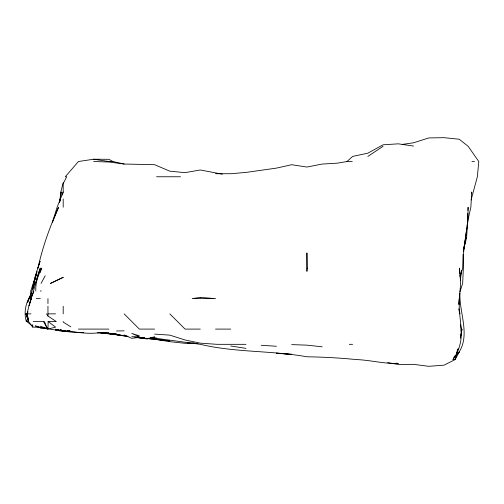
<?xml version="1.0" encoding="UTF-8"?>
<svg xmlns="http://www.w3.org/2000/svg" width="504" height="504" viewBox="0 0 504 504"><rect width="100%" height="100%" fill="white"/><g stroke="black" fill="none" stroke-linecap="round" stroke-linejoin="round"><path stroke-width="0.76" d="M56.341 321.476L48.157 321.476L47.956 329.093L47.584 329.093L43.703 321.476L33.182 321.476M459.39 273.42L459.528 268.159L460.631 283.393L458.898 304.687M467.473 221.697L467.838 213.318M467.97 210.275L468.103 207.226L467.775 222.459L464.48 244.547M35.828 291.01C35.311 282.883 38.121 275.241 41.788 268.159L40.339 271.618L40.666 268.159L40.389 272.494M458.917 303.956L459.251 298.626L459.251 311.573M467.744 220.179L466.584 237.693L463.945 248.359L464.247 246.072M467.662 220.179L467.441 222.459L470.856 207.226L471.75 191.993L471.467 193.517M27.726 321.476L26.302 321.476L26.454 319.952M31.954 295.495L30.02 298.626L32.722 293.674L30.82 298.626L30.668 300.151C34.423 289.724 36.13 278.573 40.238 268.159L35.879 282.7M59.894 201.134L60.814 191.993L63.189 182.744M460.366 280.344L461.544 270.446M466.773 227.789L463.529 252.926L462.71 268.159L459.944 276.576M466.962 226.271L467.151 224.746M60.045 201.134L60.234 199.609M60.43 198.085L61.198 191.993L59.504 202.658M460.952 331.38L461.248 329.093L459.251 309.702M460.454 277.301L460.681 275.776M460.908 274.252L461.481 270.446M463.655 249.883L463.422 251.401L465.916 237.693L463.901 247.596M32.955 286.102L35.003 278.548M460.347 338.234L461.992 329.093L460.404 337.239M33.27 284.747L35.356 275.776L40.03 261.236M41.864 327.354L32.722 327.096L28.463 321.476L27.084 313.86L28.785 306.243L31.229 298.626L29.175 305.55M387.658 362.628L398.317 364.48L413.551 364.342L428.784 366.32L444.018 365.167L455.181 359.56L457.5 349.656M36.653 273.004L32.892 286.253L37.069 271.625M29.156 305.481L30.82 298.626M459.988 275.675L460.536 273.42M27.707 302.432L28.646 298.626M34.241 283.393L32.722 289.094L34.448 283.393L31.733 291.01M454.52 355.931L453.039 359.56L455.181 359.56L458.086 348.68M28.104 301.398L32.13 291.01M62.351 194.897L63.189 191.993L63.189 183.651L66.685 176.759L65.287 176.759L78.397 161.526L93.656 159.22L108.889 159.308L112.921 161.526L124.123 164.033L154.589 164.695L169.823 171.177L185.056 172.651L200.29 169.98L222.377 174.182M471.089 199.975L477.351 176.759L478.8 161.526L468.134 146.292L459.251 139.23L444.018 137.68L428.784 137.932L413.551 142.796L402.129 144.428M40.055 261.236L37.951 268.159C42.512 247.136 49.871 226.876 58.565 207.226L52.403 222.459L57.122 207.226L63.189 191.993M34.429 280.621L33.585 283.393L35.86 275.776L30.7 291.01L30.801 294.821M33.541 283.393L35.053 278.548M459.931 291.879L462.659 283.393L463.365 268.159L463.006 254.451M28.022 311.781L27.26 313.86L28.508 321.476L26.882 313.86L25.931 313.86L28.508 321.476M35.62 275.776L36.666 273.004M32.722 294.242L33.913 291.659M31.67 293.089C26.227 302.11 23.36 310.968 26.302 321.476M453.039 359.56C460.354 349.442 462.811 336.722 460.448 324.563M455.181 359.56L459.251 351.899L457.84 353.669M41.07 283.393L45.196 275.776M457.367 354.488C471.309 336.792 459.226 313.425 459.894 293.297M215.523 173.735L230.756 173.722L245.99 172.418L276.457 168.109L291.69 164.713L306.923 167.051L322.157 164.058L337.384 163.157L346.998 161.526L352.617 156.416L367.851 153.172L383.09 144.805L398.317 143.829L413.551 146.059M367.851 156.429L383.09 146.292M154.589 336.71L146.973 339.016L139.356 337.396L131.739 338.316L124.123 334.889M101.272 332.382C89.914 334.429 78.303 332.558 67.001 330.882M43.388 327.657L40.339 327.921L35.494 326.044M41.101 327.802L43.388 327.619M101.272 333.283L108.889 332.911L101.272 333.018L108.889 333.522L102.797 332.873L127.172 336.143M66.238 331.292L70.043 331.172M116.506 330.989L124.123 330.838M70.043 331.317L63.189 331.443L55.572 330.126M194.197 343.211L185.056 343.319L169.823 341.662L153.065 338.978M55.572 329.881L57.097 329.868M107.365 161.526L112.921 161.526M346.998 161.526L352.271 161.526M471.939 161.526L474.484 161.526M156.58 176.759L180.495 176.759M40.339 291.01L41.341 291.01M36.231 298.626L40.339 298.626M27.084 313.86L30.996 313.86M47.956 313.86L55.572 313.86M78.422 329.093L108.889 329.093M154.589 329.093L139.356 329.093L124.123 313.86M200.29 329.093L185.056 329.093L169.823 313.86M215.523 329.093L230.756 329.093M83.758 332.665L70.806 332.079L61.74 330.945M131.739 336.71L139.356 336.71L131.739 333.428L139.356 335.853M245.99 344.326L217.054 344.326L200.29 343.161L185.056 339.986L169.823 335.129L154.589 334.114M349.285 344.326L352.617 344.326M134.788 337.598L142.405 337.85M192.673 342.966L194.197 343.004M93.656 161.526L108.889 162.004L124.123 164.033M152.303 337.863L150.778 337.812L154.589 338.026L150.778 337.586L200.384 344.326C235.412 352.68 271.65 350.4 306.923 356.788C323.366 357.034 339.929 357.947 356.24 359.56C370.364 360.058 384.117 363.964 398.317 363.39L396.037 363.157M291.69 344.616L306.923 345.146L322.157 346.796M139.356 337.85L144.686 338.146L142.405 337.919M97.467 332.886L116.506 333.988L109.652 333.39L127.928 336.71M261.223 345.284L276.457 346.267M291.69 354.211L276.457 353.197L291.69 354.533M187.343 342.953L198.003 343.696M154.589 337.932L156.876 338.108M139.356 337.623L140.881 337.793M143.167 337.945L144.686 338.077M101.272 332.879L105.84 333.289M107.365 333.428L124.123 335.664L100.51 332.911M147.735 338.449L151.54 338.827M142.405 337.964L144.686 338.216M146.973 338.474L169.823 340.931L157.632 339.488M156.114 339.305L135.551 337.447M55.572 329.301L58.621 329.698M63.951 330.397L65.476 330.649M70.043 331.204L67.763 330.901L70.806 331.336L63.189 330.75L55.572 329.276L58.621 329.685M40.339 327.865L47.956 328.91M49.512 329.093L55.572 330M93.656 159.22L108.889 161.526M230.756 345.996L245.99 348.384M40.339 327.38L47.956 328.589M35.494 325.849L39.646 327.159M40.339 326.296L47.956 328.81M70.806 326.844L63.189 322.069L63.189 321.476M46.462 313.86L47.956 316.014L55.572 321.073L55.572 321.476M48.157 321.476L55.572 327.146L47.956 329.093L43.703 321.476L45.297 323.209M26.769 321.476L32.722 326.29M25.931 313.86L28.52 320.783M458.892 308.725L459.881 313.86L459.251 309.374M26.882 313.86L28.463 321.476M63.189 198.986L63.189 207.226M63.189 306.243L63.189 313.86M47.956 298.626L47.956 303.622M47.956 306.243L47.956 316.014M32.722 324.652L32.722 327.096M307.119 268.159L306.923 271.354L306.923 252.926L307.119 268.159M63.189 277.32L50.532 283.393L63.189 277.32M200.29 297.385L192.207 298.626L215.523 298.626L200.29 297.385M154.589 338.329L148.497 338.335L154.589 338.329M61.671 330.101L60.146 329.899L61.671 330.095"/></g></svg>
